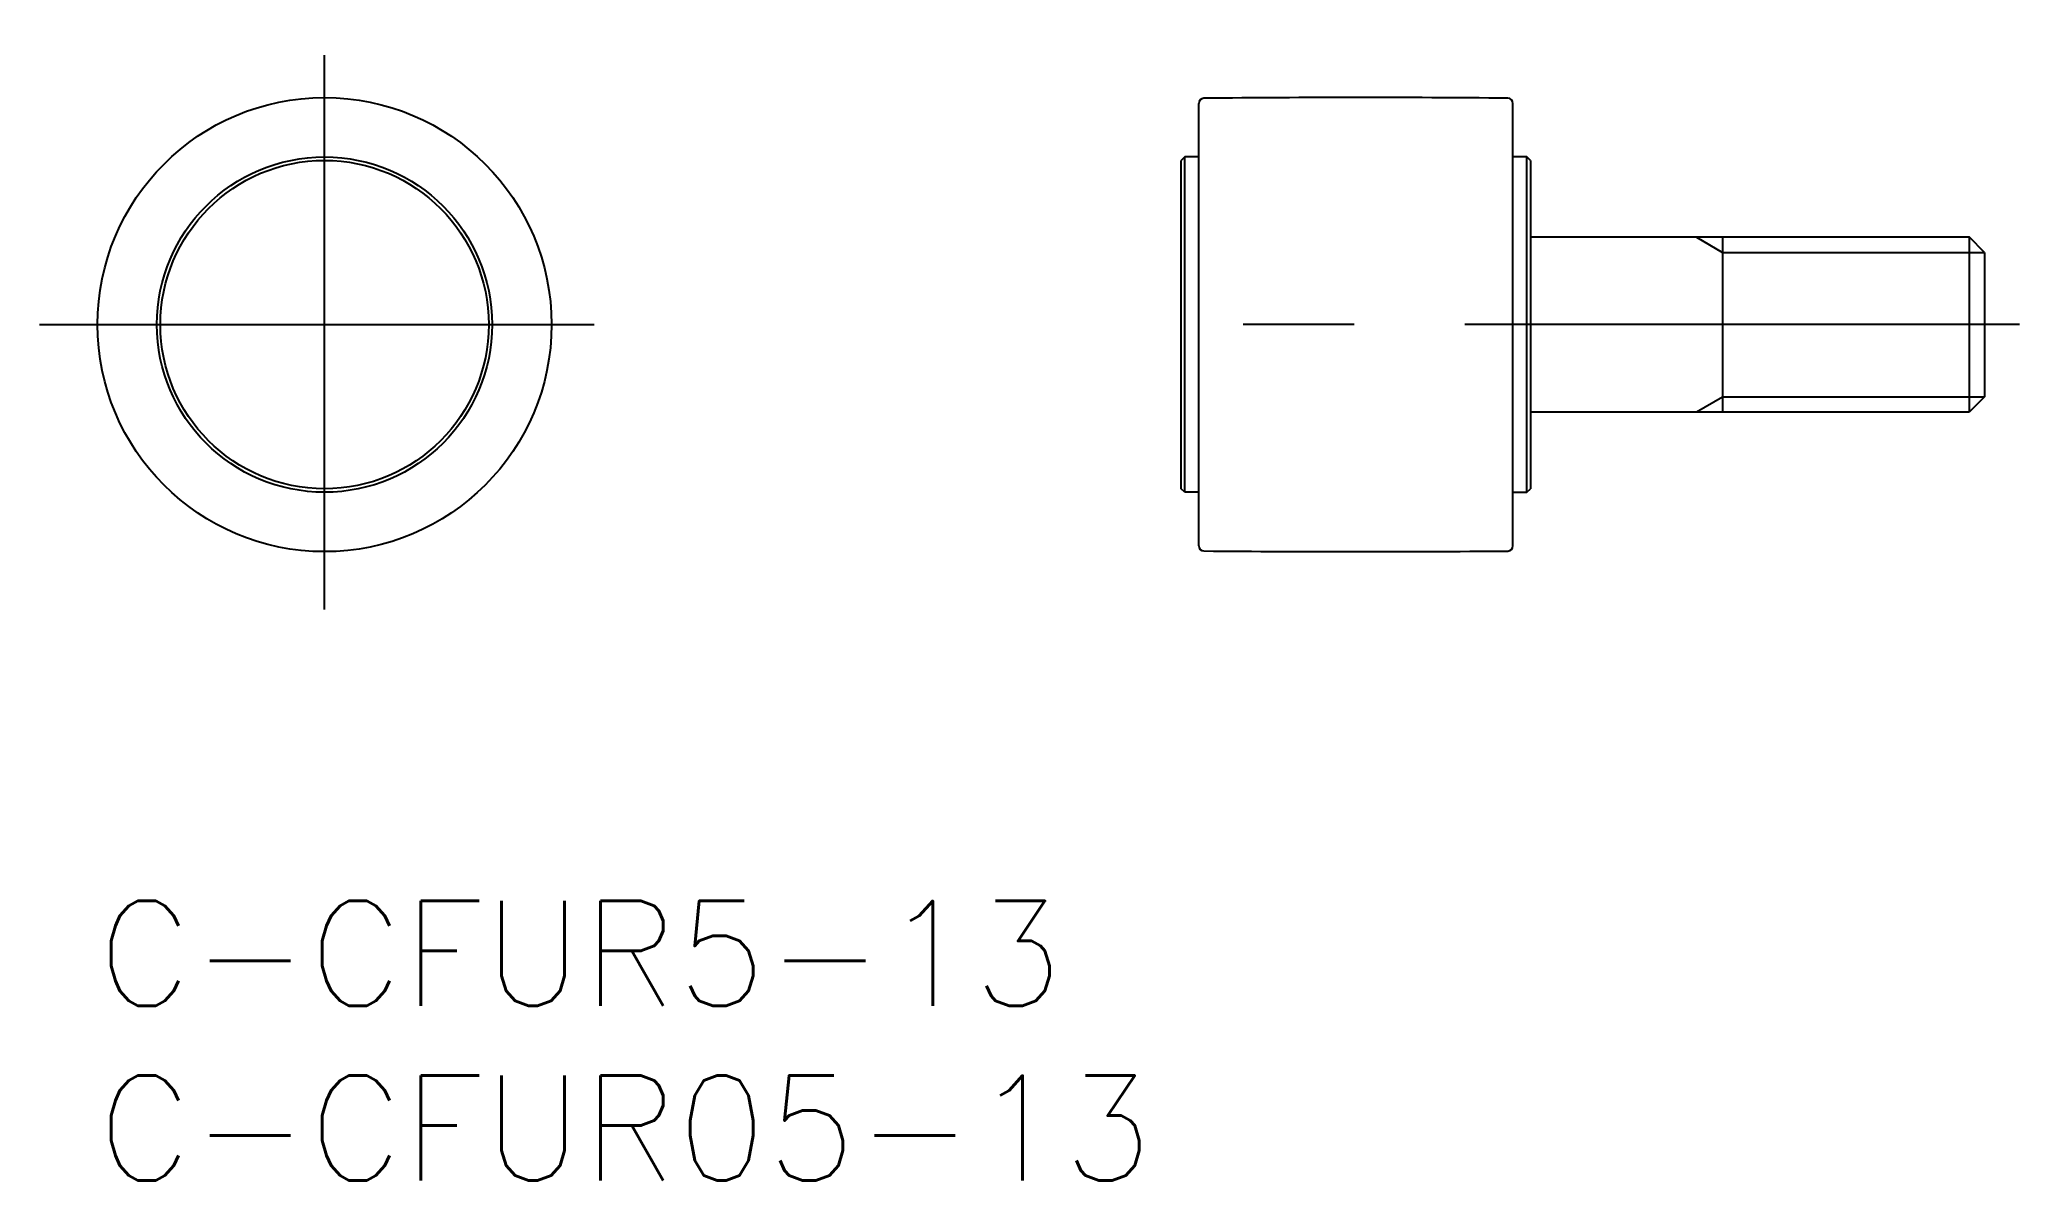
# Model space of a CAD drawing. Extents: x -1.7 to 55, y -8 to 24.7.
import ezdxf

# ---------------------------------------------------------------- set-up
doc = ezdxf.new("R2010")
doc.units = 0
doc.header["$LTSCALE"] = 0.5
doc.linetypes.add('CENTER', pattern=[50.8, 31.75, -6.35, 6.35, -6.35])
for name, color, linetype in [('MSM_CENTER', 1, 'CENTER'), ('MSM_CONTINUOUS', 7, 'CONTINUOUS'), ('MSM_NARROW', 5, 'CONTINUOUS'), ('MSM_PART_NUMBER', 7, 'CONTINUOUS')]:
    doc.layers.add(name, color=color, linetype=linetype)
doc.styles.get("Standard").update_dxf_attribs({"font": 'txt.shx', "height": 1.5, "bigfont": 'bigfont.shx'})

# ---------------------------------------------------------------- blocks, each defined once
blk = doc.blocks.new('*U15')
at = {"layer": 'MSM_PART_NUMBER'}
blk.add_text('C-CFUR5-13', height=3, dxfattribs=at).set_placement((0, -3))
blk = doc.blocks.new('*U16')
at = {"layer": 'MSM_PART_NUMBER'}
blk.add_text('C-CFUR05-13', height=3, dxfattribs=at).set_placement((0, -8))

msp = doc.modelspace()

# ---------------------------------------------------------------- linework, layer by layer
at = {"layer": 'MSM_CENTER'}
for p, q in [((6.5, 8.341), (6.5, 24.659)), ((-1.659, 16.5), (14.659, 16.5)), ((55.03, 16.5), (30.03, 16.5))]:
    msp.add_line(p, q, dxfattribs=at)
at = {"layer": 'MSM_CONTINUOUS'}
for p, q in [((31.53, 10.17), (31.53, 22.83)), ((40.53, 10.168), (40.53, 22.832)), ((31.13, 21.3), (31.03, 21.2)), ((31.03, 11.8), (31.03, 21.2)), ((31.53, 21.3), (31.13, 21.3)), ((31.13, 11.7), (31.13, 21.3)), ((40.93, 21.3), (40.53, 21.3)), ((41.03, 21.2), (40.93, 21.3)), ((40.93, 11.7), (40.93, 21.3)), ((41.03, 21.2), (41.03, 11.8)), ((53.597, 19), (41.03, 19)), ((46.53, 19), (46.53, 14)), ((54.03, 18.567), (53.597, 19)), ((53.597, 14), (53.597, 19)), ((54.03, 18.567), (54.03, 14.433)), ((54.03, 14.433), (53.597, 14)), ((41.03, 14), (53.597, 14)), ((31.13, 11.7), (31.03, 11.8)), ((31.53, 11.7), (31.13, 11.7)), ((40.53, 11.7), (40.93, 11.7)), ((40.93, 11.7), (41.03, 11.8))]:
    msp.add_line(p, q, dxfattribs=at)
for radius in [6.5, 4.8, 4.7]:
    msp.add_circle((6.5, 16.5), radius, dxfattribs=at)
for centre, radius, start, end in [((31.68, 22.83), 0.15, 90.5101, 180), ((36.13, -477), 500, 89.51283, 90.51009), ((40.38, 22.832), 0.15, 0, 89.5128), ((31.68, 10.17), 0.15, 180, 269.4899), ((36.13, 510), 500, 269.48991, 270.48717), ((40.38, 10.168), 0.15, 270.4872, 0)]:
    msp.add_arc(centre, radius, start, end, dxfattribs=at)
at = {"layer": 'MSM_NARROW'}
for p, q in [((45.78, 19), (46.53, 18.567)), ((46.53, 18.567), (54.03, 18.567)), ((45.78, 14), (46.53, 14.433)), ((46.53, 14.433), (54.03, 14.433))]:
    msp.add_line(p, q, dxfattribs=at)

# ---------------------------------------------------------------- block references
at = {"layer": 'MSM_CONTINUOUS'}
for name in ['*U15', '*U16']:
    msp.add_blockref(name, (0, 0), dxfattribs=at)

doc.saveas('drawing.dxf')
